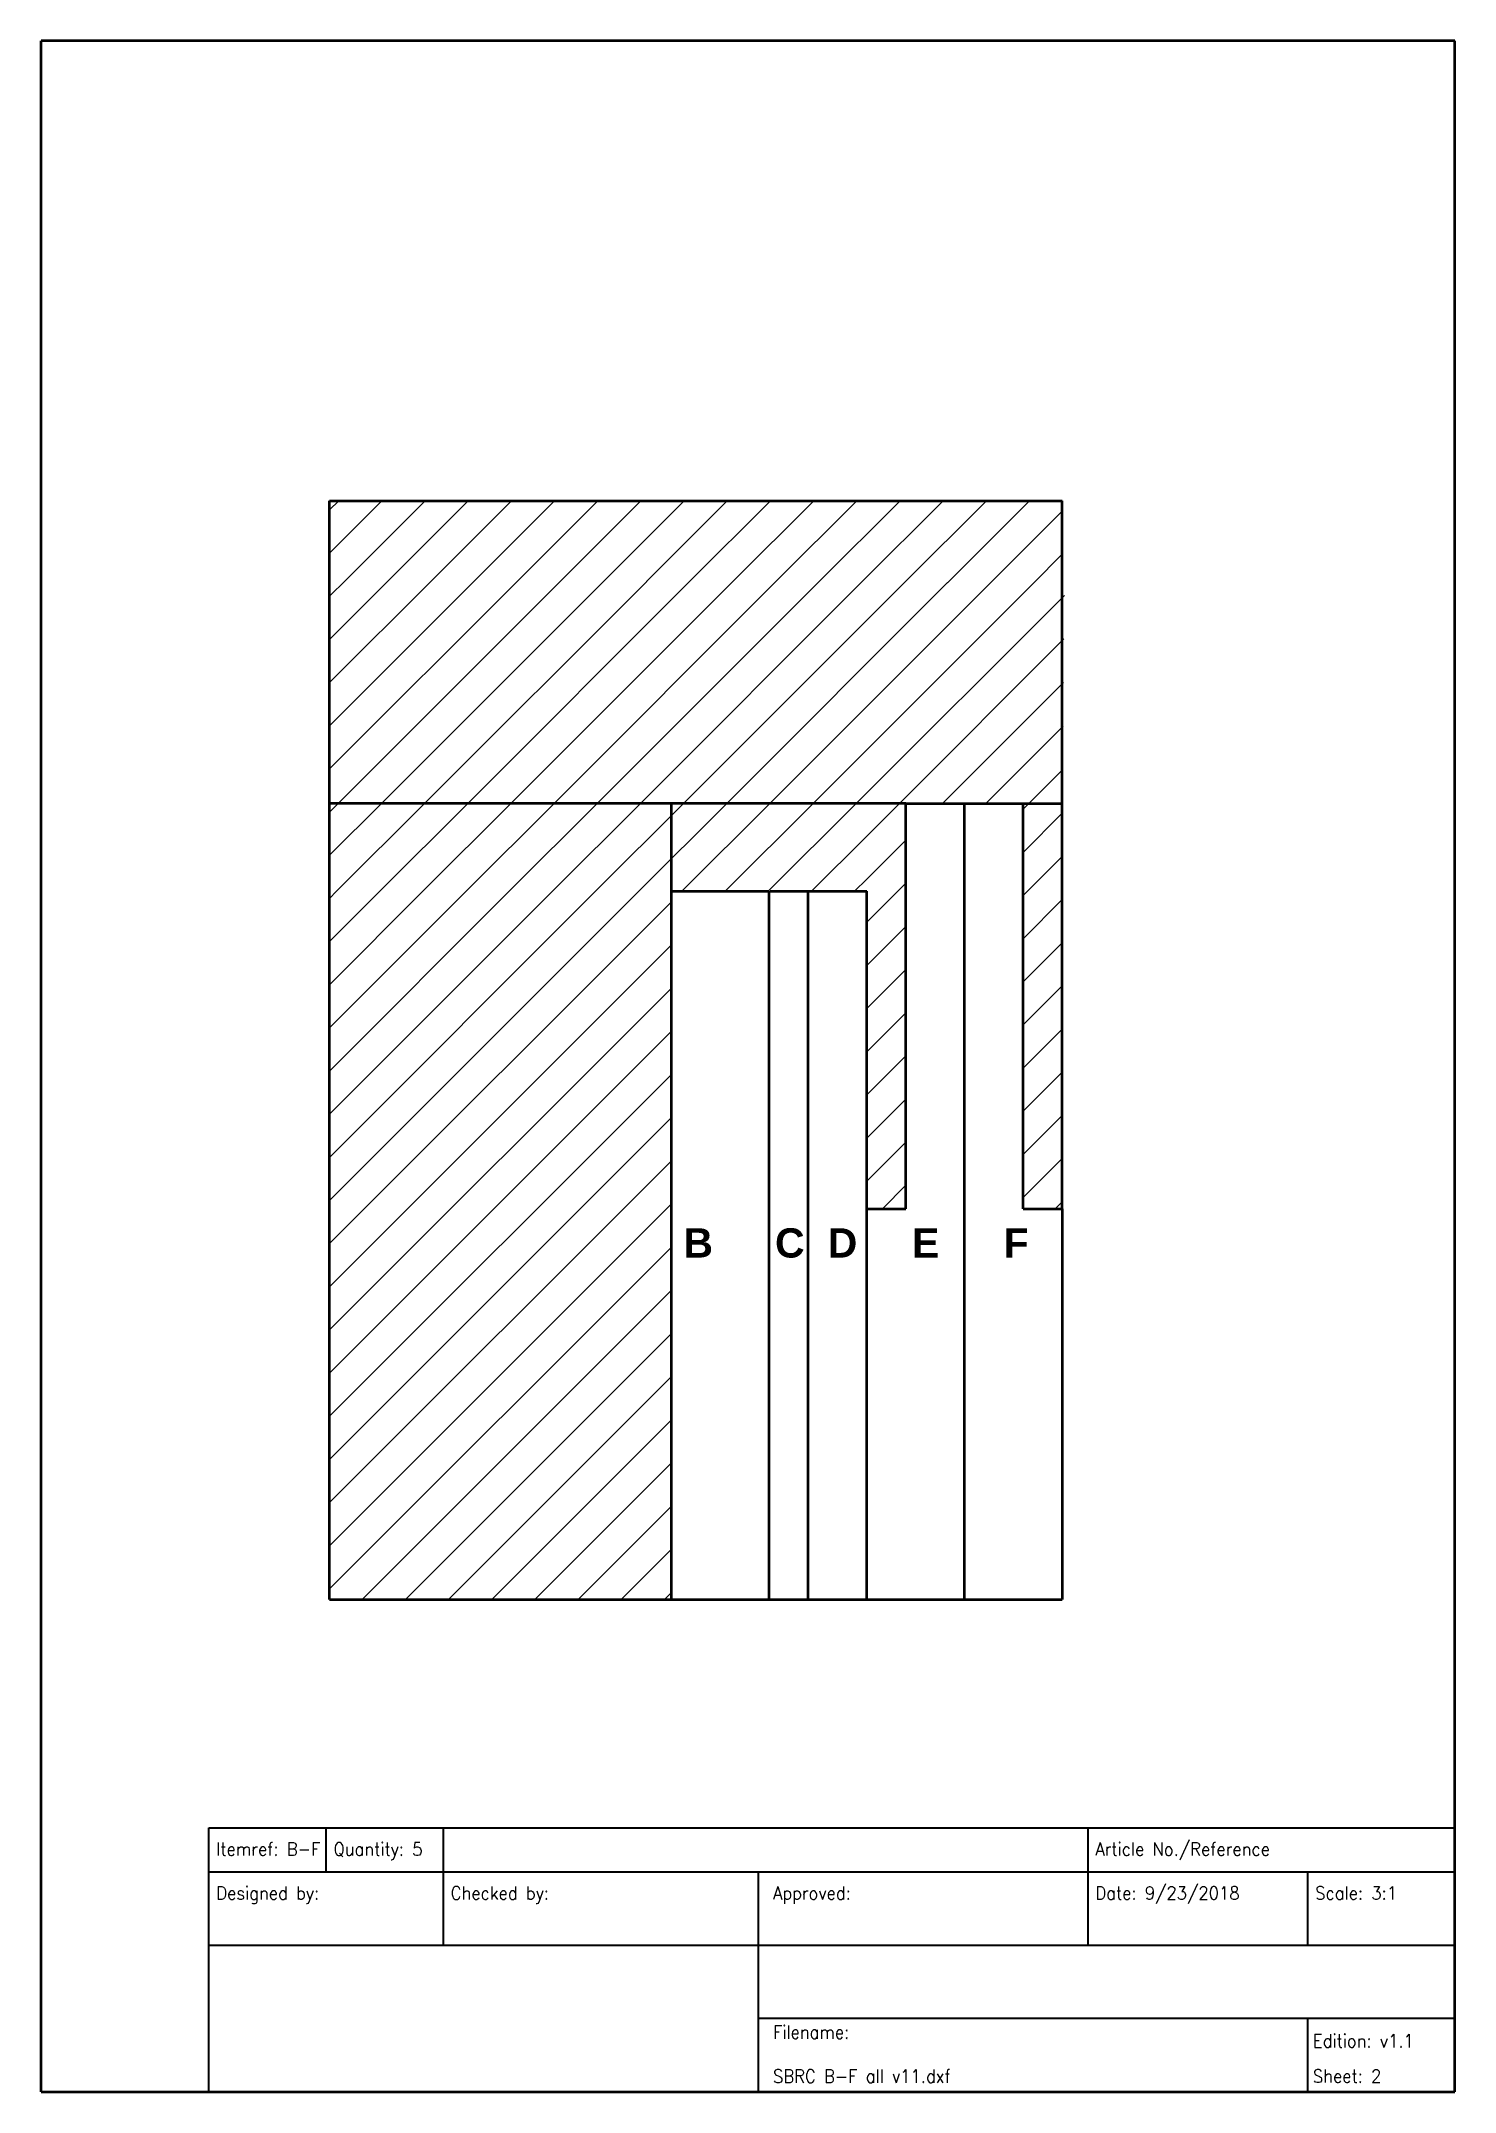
# Model space of a CAD drawing. Header units: millimetres. Extents: x -104 to 89, y -157 to 123.
import ezdxf

# ---------------------------------------------------------------- set-up
doc = ezdxf.new("R2010")
doc.units = ezdxf.units.MM
doc.header["$MEASUREMENT"] = 0
for name, color, linetype, lineweight, true_color in [('0 ... Background', 18, 'Continuous', 35, 0x000000), ('0 ... Frame', 18, 'Continuous', 50, 0x000000), ('0 ... Numbering', 18, 'Continuous', 70, 0x000000), ('Board', 18, 'Continuous', 50, 0x000000), ('Board ... BD Dimensions', 18, 'Continuous', 13, 0x000000)]:
    doc.layers.add(name, color=color, linetype=linetype, lineweight=lineweight, true_color=true_color)
doc.styles.add('textstyle11', font='Standard')
doc.styles.add('textstyle12', font='Standard')
doc.styles.add('textstyle14', font='Standard')
doc.styles.add('textstyle15', font='Standard')
doc.styles.add('textstyle16', font='Standard')
doc.styles.add('textstyle17', font='Standard')
doc.styles.add('textstyle18', font='Standard')
doc.styles.add('textstyle19', font='Standard')
doc.styles.add('textstyle20', font='Standard')
doc.styles.add('textstyle22', font='Standard')
doc.styles.add('textstyle23', font='')
doc.styles.add('textstyle24', font='')
doc.styles.add('textstyle25', font='')
doc.styles.add('textstyle26', font='')
doc.styles.add('textstyle27', font='')
doc.styles.get('textstyle23').set_extended_font_data('Arial', bold=True)
doc.styles.get('textstyle24').set_extended_font_data('Arial', bold=True)
doc.styles.get('textstyle25').set_extended_font_data('Arial', bold=True)
doc.styles.get('textstyle26').set_extended_font_data('Arial', bold=True)
doc.styles.get('textstyle27').set_extended_font_data('Arial', bold=True)

msp = doc.modelspace()

# ---------------------------------------------------------------- hatches: boundary and pattern name
at = {"layer": 'Board ... BD Dimensions'}
h = msp.add_hatch(dxfattribs=at)
h.set_pattern_fill('ANSI31', color=256, scale=33.333, style=0, pattern_type=0)
h.paths.add_polyline_path([(-65, 49.18), (-65, 60), (35, 60), (35, 48.74)], flags=0)
h = msp.add_hatch(dxfattribs=at)
h.set_pattern_fill('ANSI31', color=256, scale=33.333, style=0, pattern_type=0)
h.paths.add_polyline_path([(-65, 18.67), (-65, 49.18), (35.31, 48.74), (35, 18.67)], flags=0)
h = msp.add_hatch(dxfattribs=at)
h.set_pattern_fill('ANSI31', color=256, scale=33.333, style=0, pattern_type=0)
h.paths.add_polyline_path([(8.33, 6.67), (-65, 6.67), (-65, 18.67), (8.33, 18.67)], flags=0)
h = msp.add_hatch(dxfattribs=at)
h.set_pattern_fill('ANSI31', color=256, scale=33.33, style=0, pattern_type=0)
h.paths.add_polyline_path([(8.33, 18.67), (13.67, 18.67), (13.67, -36.67), (8.33, -36.67)], flags=0)
h = msp.add_hatch(dxfattribs=at)
h.set_pattern_fill('ANSI31', color=256, scale=33.333, style=0, pattern_type=0)
h.paths.add_polyline_path([(35, -36.67), (35, 18.67), (29.67, 18.67), (29.67, -36.67)], flags=0)
h = msp.add_hatch(dxfattribs=at)
h.set_pattern_fill('ANSI31', color=256, scale=33.333, style=0, pattern_type=0)
h.paths.add_polyline_path([(-65, 6.67), (-18.33, 6.67), (-18.33, -90), (-65, -90)], flags=0)

# ---------------------------------------------------------------- linework, layer by layer
at = {"layer": '0 ... Background', "linetype": 'Continuous'}
for p, q in [((-81.47, -121.18), (88.53, -121.18)), ((-81.47, -127.18), (-81.47, -121.18)), ((-65.47, -127.18), (-65.47, -121.18)), ((-49.47, -127.18), (-49.47, -121.18)), ((38.53, -127.18), (38.53, -121.18)), ((-81.47, -127.18), (88.53, -127.18)), ((-81.47, -157.18), (-81.47, -127.18)), ((-49.47, -137.18), (-49.47, -127.18)), ((-6.47, -137.18), (-6.47, -127.18)), ((38.53, -137.18), (38.53, -127.18)), ((68.53, -137.18), (68.53, -127.18)), ((-81.47, -137.18), (88.53, -137.18)), ((-6.47, -157.18), (-6.47, -137.18)), ((-6.47, -147.18), (88.53, -147.18)), ((68.53, -157.18), (68.53, -147.18)), ((-6.47, -157.18), (-6.47, -152.18))]:
    msp.add_line(p, q, dxfattribs=at)
at = {"layer": '0 ... Frame'}
for p, q in [((-104.39, -157.24), (-104.39, 122.76)), ((88.61, 122.76), (-104.39, 122.76)), ((88.61, -157.24), (88.61, 122.76)), ((-104.39, -157.24), (88.61, -157.24))]:
    msp.add_line(p, q, dxfattribs=at)
at = {"layer": 'Board'}
for p, q in [((-65, 18.67), (-65, 60)), ((-65, 60), (35, 60)), ((35, 18.67), (35, 60)), ((-65, -90), (-65, 18.67)), ((13.67, 18.67), (-65, 18.67)), ((-18.33, 6.67), (-18.33, 18.67)), ((13.67, -36.67), (13.67, 18.67)), ((13.67, 18.67), (21.67, 18.67)), ((21.67, -90), (21.67, 18.67)), ((21.67, 18.67), (29.67, 18.67)), ((29.67, -36.67), (29.67, 18.67)), ((29.67, 18.67), (35, 18.67)), ((35, -36.67), (35, 18.67)), ((-18.33, 6.67), (-5, 6.67)), ((-18.33, -90), (-18.33, 6.67)), ((-5, -90), (-5, 6.67)), ((-4.88, 6.67), (8.33, 6.67)), ((0.33, -90), (0.33, 6.67)), ((8.33, -36.67), (8.33, 6.67)), ((8.33, -90), (8.33, -36.67)), ((8.33, -36.67), (13.67, -36.67)), ((29.67, -36.67), (35, -36.67)), ((35, -36.67), (35, -90)), ((-65, -90), (-26.33, -90)), ((-26.33, -90), (35, -90))]:
    msp.add_line(p, q, dxfattribs=at)

# ---------------------------------------------------------------- texts
at = {"layer": '0 ... Background', "linetype": 'Continuous', "lineweight": 25, "char_height": 1.8, "width": 100, "attachment_point": 1}
for s, insert, style in [('Itemref: B-F', (-80.47, -123.18), 'textstyle11'), ('Quantity: 5', (-64.47, -123.18), 'textstyle12'), ('Article No./Reference', (39.53, -123.18), 'textstyle14'), ('Designed by:', (-80.47, -129.18), 'textstyle15'), ('Checked by:', (-48.47, -129.18), 'textstyle16'), ('Approved:\\P\\P', (-4.47, -129.18), 'textstyle17'), ('Date: 9/23/2018', (39.53, -129.18), 'textstyle19'), ('Scale: 3:1', (69.53, -129.18), 'textstyle20'), ('Filename:\\P\\PSBRC B-F all v11.dxf', (-4.47, -148.18), 'textstyle18')]:
    msp.add_mtext(s, dxfattribs=dict(at, insert=insert, style=style))
at = {"layer": '0 ... Background', "linetype": 'Continuous', "lineweight": 25, "insert": (69.22, -149.37), "char_height": 1.8, "width": 100, "attachment_point": 1, "line_spacing_factor": 0.8, "style": 'textstyle22'}
msp.add_mtext('Edition: v1.1\\P\\PSheet: 2', dxfattribs=at)
at = {"layer": '0 ... Numbering', "char_height": 4, "attachment_point": 1}
for s, insert, style in [('B', (-16.7, -39.33), 'textstyle27'), ('C', (-4.2, -39.33), 'textstyle26'), ('D', (3, -39.33), 'textstyle25'), ('E', (14.5, -39.33), 'textstyle24'), ('F', (27, -39.33), 'textstyle23')]:
    msp.add_mtext(s, dxfattribs=dict(at, insert=insert, style=style))

doc.saveas('drawing.dxf')
